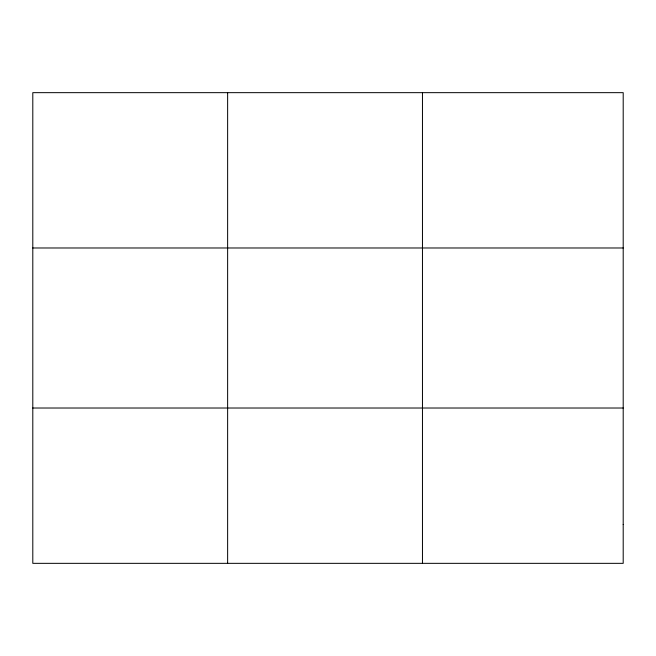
<?xml version="1.0" encoding="UTF-8"?>
<svg xmlns="http://www.w3.org/2000/svg" width="656" height="656" viewBox="0 0 656 656"><rect width="100%" height="100%" fill="white"/><g stroke="black" fill="none" stroke-linecap="round" stroke-linejoin="round"><path stroke-width="0.98" d="M227.632 92.66L227.632 563.34M422.464 92.66L422.464 563.34M32.8 247.984L623.2 247.984M32.8 408.016L623.2 408.016M623.2 524.513L623.2 563.34L32.8 563.34L32.8 92.66L623.2 92.66L623.2 524.513"/></g></svg>
